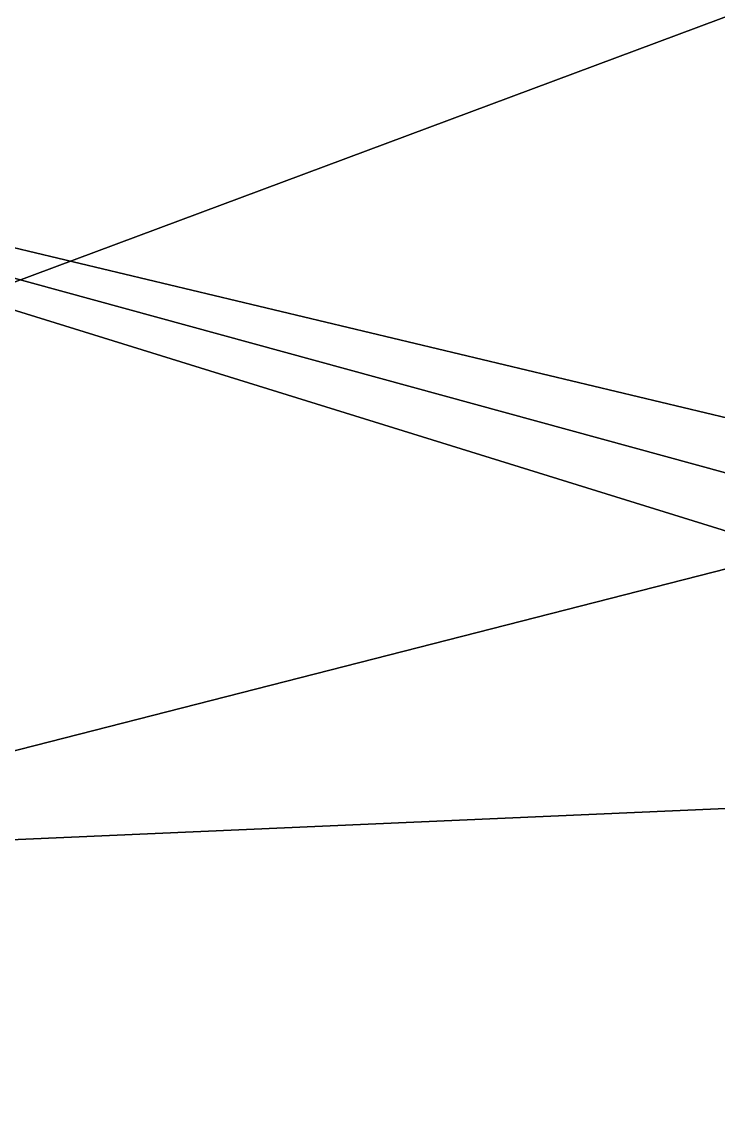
# Model space of a CAD drawing. Extents: x -5.6 to 5.6, y -5.6 to 5.6.
# Drawn here: x -2.551 to -2.013, y 0.505 to 1.352 of the extents above; entities that cross this region are included whole.
import ezdxf

# ---------------------------------------------------------------- set-up
doc = ezdxf.new("R2010")
doc.units = 0

msp = doc.modelspace()

# ---------------------------------------------------------------- linework, layer by layer
for points in [[(-1.256508, 1.85029, -3.187745), (-3.23118, 1.338398, -3.187745), (-2.907885, 1.943242, -3.187745)], [(-1.256508, 1.85029, -3.187745), (-1.332798, 0.885239, -3.187745), (-3.23118, 1.338398, -3.187745)], [(-1.000292, 1.731872), (-5.366553, 1.743422), (-5.642665, 0)], [(-1.732161, 0.999687), (-1.000292, 1.731872), (-5.642665, 0)], [(-1.402036, 0.770905, -3.187745), (-3.430265, 0.682106, -3.187745), (-3.23118, 1.338398, -3.187745)], [(-1.368612, 0.828795, -3.187745), (-1.402036, 0.770905, -3.187745), (-3.23118, 1.338398, -3.187745)], [(-1.332798, 0.885239, -3.187745), (-1.368612, 0.828795, -3.187745), (-3.23118, 1.338398, -3.187745)], [(-1.999954, -0.000028), (-1.732161, 0.999687), (-5.642665, 0)], [(-2.439819, 0.173189, -3.187745), (-3.430265, 0.682106, -3.187745), (-1.402036, 0.770905, -3.187745)], [(-1.402036, 0.770905, -1.687745), (-2.439819, 0.173189, -3.187745), (-1.402036, 0.770905, -3.187745)], [(-2.439819, 0.173189, -1.687745), (-2.439819, 0.173189, -3.187745), (-1.402036, 0.770905, -1.687745)], [(-2.439788, -0.173448, -1.687745), (-2.439819, 0.173189, -1.687745), (-1.402036, 0.770905, -1.687745)], [(-1.402036, -0.770905, -1.687745), (-2.439788, -0.173448, -1.687745), (-1.402036, 0.770905, -1.687745)], [(-2.527868, 0.068391, -3.187745), (-3.497453, 0, -3.187745), (-3.430265, 0.682106, -3.187745)], [(-2.439819, 0.173189, -3.187745), (-2.527868, 0.068391, -3.187745), (-3.430265, 0.682106, -3.187745)]]:
    msp.add_3dface(points)

doc.saveas('drawing.dxf')
